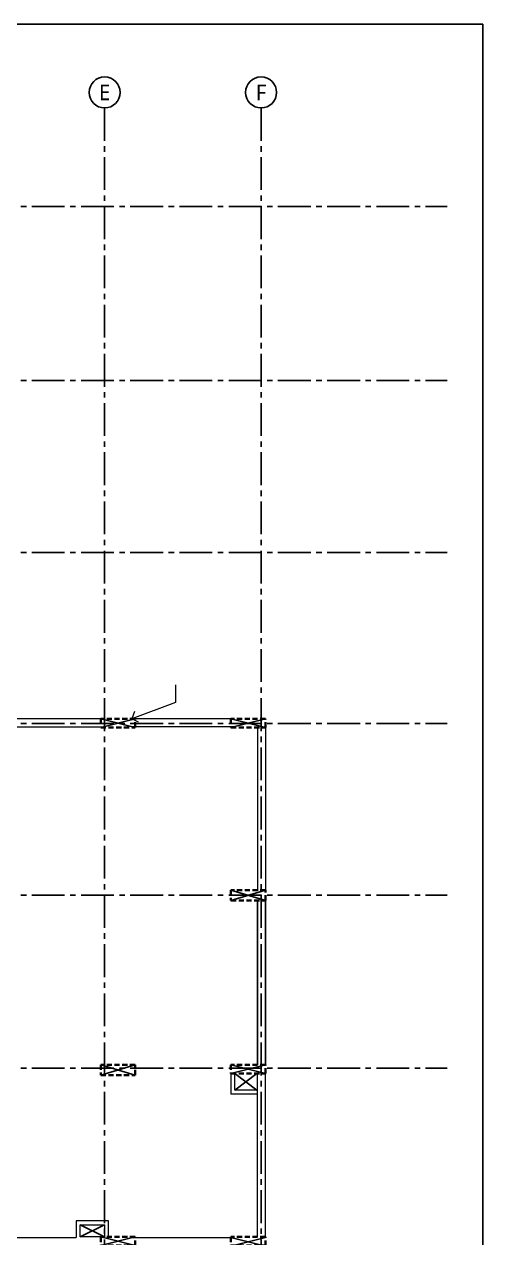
# Model space of a CAD drawing. Header units: millimetres. Extents: x -2409243 to -2334937, y -643723 to -441957.
# Drawn here: x -2348242 to -2334937, y -623214 to -587972 of the extents above; entities that cross this region are included whole.
import ezdxf
from ezdxf.enums import TextEntityAlignment as Align

# ---------------------------------------------------------------- set-up
doc = ezdxf.new("R2010")
doc.units = ezdxf.units.MM
doc.header["$MEASUREMENT"] = 0
doc.linetypes.add('CENTER2', pattern=[28.574999999999996, 19.05, -3.174999999999999, 3.174999999999999, -3.174999999999999])
doc.linetypes.add('DASHED', pattern=[0.75, 0.5, -0.25])
for name, color, linetype in [('A-Anno-Grid Lines', 154, 'Continuous'), ('A-Detail Lines 10', 8, 'Continuous'), ('A-Steps', 3, 'Continuous'), ('A-Wall Patt', 8, 'Continuous'), ('Anno_Labels', 7, 'Continuous')]:
    doc.layers.add(name, color=color, linetype=linetype)
for name, color, linetype, lineweight in [('A-Detail Lines', 8, 'Continuous', 25), ('A-Ele Finish Layers', 6, 'Continuous', 18), ('A-Wall Ele', 3, 'Continuous', 20), ('S-Concrete', 40, 'Continuous', 30)]:
    doc.layers.add(name, color=color, linetype=linetype, lineweight=lineweight)
doc.styles.get("Standard").update_dxf_attribs({"font": 'trebuc.ttf'})

# ---------------------------------------------------------------- blocks, each defined once
blk = doc.blocks.new('Grid Head')
blk.add_circle((0, 0), 3)
at = {"layer": 'Anno_Labels'}
blk.add_attdef('GRID_NAME', text='', height=3, dxfattribs=at).set_placement((0, 0), align=Align.MIDDLE_CENTER)
blk = doc.blocks.new('Grid Residences')
at = {"layer": 'A-Anno-Grid Lines', "linetype": 'CENTER2', "ltscale": 50}
for p, q in [((-15071.56114828156, 2922.978533881949), (-15071.56114828156, -27704.42249789042)), ((-10046.56114828167, 2922.978533881833), (-10046.56114828161, -27704.42249789054)), ((-5056.561148281617, 2922.978533881949), (-5056.561148281617, -27704.42249789042)), ((-96.56114828150021, 2922.978533881833), (-96.56114828150021, -27704.42249789054)), ((4903.4388517185, 2922.978533881833), (4903.4388517185, -27704.42249789042)), ((9953.438851718443, 2922.978533881717), (9953.438851718443, -27704.42249789066)), ((12818.17248725664, -17764.25730331114), (-37818.04011461901, -17764.25730331149)), ((12818.17248725664, -22304.25730331126), (-37818.04011461901, -22304.25730331161))]:
    blk.add_line(p, q, dxfattribs=at)
ref = blk.add_blockref('Grid Head', (13268.17248725664, -17764.25730331114), dxfattribs=dict(xscale=150, yscale=150, zscale=150, rotation=270))
ref.add_attrib('GRID_NAME', 'E', dxfattribs={"height": 450, "rotation": 270}).set_placement((13268.17248725664, -17764.25730331114), align=Align.MIDDLE_CENTER)
ref = blk.add_blockref('Grid Head', (13268.17248725664, -22304.25730331126), dxfattribs=dict(xscale=150, yscale=150, zscale=150, rotation=270))
ref.add_attrib('GRID_NAME', 'F', dxfattribs={"height": 450, "rotation": 270}).set_placement((13268.17248725664, -22304.25730331126), align=Align.MIDDLE_CENTER)
blk = doc.blocks.new('s5')
at = {"layer": 'A-Detail Lines'}
for p, q in [((-39900, 54611.55107206257), (-39550, 55321.55107206268)), ((-39900, 55321.55107206257), (-39550, 54611.55107206268))]:
    blk.add_line(p, q, dxfattribs=at)
blk = doc.blocks.new('s6')
at = {"layer": 'A-Detail Lines'}
for p, q in [((-35585.00000000007, 50831.5510720635), (-35100.00000000007, 50196.55107206282)), ((-35585.00000000007, 50196.55107206282), (-35100.00000000007, 50831.55107206374))]:
    blk.add_line(p, q, dxfattribs=at)
blk = doc.blocks.new('Res Col Terrace')
at = {"layer": 'A-Detail Lines 10'}
for points in [[(-783029.0211161417, 153515.7215128544), (-782029.0211161426, 153265.7215128544)], [(-782029.0211161426, 153515.7215128544), (-783029.0211161426, 153265.7215128544)], [(-779249.0211161419, 153515.7215128546), (-778249.0211161429, 153265.7215128545)], [(-778249.0211161429, 153515.7215128546), (-779249.0211161426, 153265.7215128545)], [(-779249.0211161419, 148540.7215128544), (-778249.0211161438, 148240.7215128539)], [(-778249.0211161429, 148540.7215128544), (-779249.0211161439, 148240.7215128539)], [(-783029.0211161417, 143465.7215128544), (-782029.0211161426, 143165.7215128544)], [(-782029.0211161426, 143465.7215128544), (-783029.0211161426, 143165.7215128544)], [(-779249.0211161406, 143465.7215128544), (-778249.0211161419, 143215.7215128544)], [(-778249.0211161419, 143465.7215128544), (-779249.0211161419, 143215.7215128544)], [(-783029.0211161409, 138465.7215128542), (-782029.021116142, 138215.7215128542)], [(-782029.021116142, 138465.7215128542), (-783029.021116142, 138215.7215128542)], [(-779249.0211161419, 138445.7215128542), (-778249.0211161429, 138195.7215128542)], [(-778249.0211161429, 138445.7215128542), (-779249.0211161426, 138195.7215128542)]]:
    blk.add_lwpolyline(points, dxfattribs=at)
at = {"layer": 'S-Concrete', "linetype": 'DASHED', "lineweight": 35, "ltscale": 300}
for points in [[(-782029.0211161416, 153265.7215128544), (-782029.0211161416, 153515.7215128544), (-783029.0211161417, 153515.7215128544), (-783029.0211161417, 153265.7215128544)], [(-778249.0211161419, 153265.7215128544), (-778249.0211161419, 153515.7215128546), (-779249.0211161419, 153515.7215128546), (-779249.0211161419, 153265.7215128544)], [(-778249.0211161419, 148540.7215128544), (-779249.0211161419, 148540.7215128544), (-779249.0211161419, 148240.7215128544), (-778249.0211161419, 148240.7215128544)], [(-783029.0211161417, 143165.7215128544), (-782029.0211161419, 143165.7215128544), (-782029.0211161419, 143465.7215128544), (-783029.0211161417, 143465.7215128544)], [(-779249.0211161419, 143215.7215128544), (-778249.0211161419, 143215.7215128544), (-778249.0211161419, 143465.7215128544), (-779249.0211161419, 143465.7215128544)], [(-783029.0211161417, 138215.7215128544), (-782029.0211161416, 138215.7215128544), (-782029.0211161419, 138465.7215128544), (-783029.0211161417, 138465.7215128544)], [(-779249.0211161419, 138215.7215128544), (-778249.0211161419, 138215.7215128545), (-778249.0211161419, 138465.7215128544), (-779249.0211161419, 138465.7215128544)]]:
    blk.add_lwpolyline(points, close=True, dxfattribs=at)
blk = doc.blocks.new('arroioww')
at = {"layer": 'A-Ele Finish Layers'}
for points in [[(-822776.493755498, 146714.7884228326), (-822776.493755498, 146206.6614223636), (-824047.2976589758, 145731.4159705971)], [(-823964.6319654934, 145939.1574597731), (-824047.2976589758, 145731.4159705971)], [(-823848.6026251967, 145628.8955982048), (-824047.2976589758, 145731.4159705971)]]:
    blk.add_lwpolyline(points, dxfattribs=at)

msp = doc.modelspace()

# ---------------------------------------------------------------- linework, layer by layer
at = {"layer": 'A-Steps'}
for p, q in [((-2341474.893009833, -618191.3445672226), (-2341474.893009833, -613391.3445672217)), ((-2341244.893009833, -618191.3445672226), (-2341244.893009833, -613391.3445672217))]:
    msp.add_line(p, q, dxfattribs=at)
at = {"layer": 'A-Wall Ele'}
for p, q in [((-2346024.893009833, -608141.3445672226), (-2349874.893009833, -608141.3445672226)), ((-2342144.893009833, -608141.3445672226), (-2345124.893009833, -608141.3445672226)), ((-2349644.893009833, -608371.3445672226), (-2346024.893009833, -608371.3445672226)), ((-2342144.893009833, -608371.3445672226), (-2345124.893009833, -608371.3445672226)), ((-2342244.893009834, -618441.3445672217), (-2342244.893009834, -619041.3445672226)), ((-2342129.893009834, -618926.3445672226), (-2342129.893009834, -618441.3445672217)), ((-2341474.893009833, -623191.3445672226), (-2341474.893009833, -618441.3445672217)), ((-2341244.893009833, -623191.3445672226), (-2341244.893009833, -618441.3445672217)), ((-2341474.893009833, -619041.3445672226), (-2342244.893009834, -619041.3445672226)), ((-2341474.893009833, -618926.3445672226), (-2342129.893009834, -618926.3445672226)), ((-2345794.893009833, -622726.3445672226), (-2346734.893009833, -622726.3445672226)), ((-2346734.893009833, -622726.3445672226), (-2346734.893009833, -623211.3445672226)), ((-2345794.893009833, -623191.3445672226), (-2345794.893009833, -622726.3445672226)), ((-2346619.893009833, -623191.3445672226), (-2346619.893009833, -622841.3445672226)), ((-2346619.893009833, -622841.3445672226), (-2345909.893009833, -622841.3445672226)), ((-2345909.893009833, -622841.3445672226), (-2345909.893009833, -623191.3445672226)), ((-2349644.893009833, -623211.3445672226), (-2346734.893009833, -623211.3445672226)), ((-2346024.893009833, -623191.3445672226), (-2346619.893009833, -623191.3445672226)), ((-2345124.893009833, -623211.3445672226), (-2342144.893009833, -623211.3445672226))]:
    msp.add_line(p, q, dxfattribs=at)
for points in [[(-2341474.893009833, -608391.3445672226), (-2341474.893009833, -613141.3445672226)], [(-2341244.893009833, -608391.3445672226), (-2341244.893009833, -613141.3445672226)]]:
    msp.add_lwpolyline(points, dxfattribs=at)
at = {"layer": 'A-Wall Patt'}
msp.add_lwpolyline([(-2409243.48775483, -587971.6004050287), (-2334936.93466916, -587971.6004050287), (-2334936.93466916, -643722.8717177372), (-2409243.48775483, -643722.8717177372)], close=True, dxfattribs=at)
msp.add_lwpolyline([(-2409243.48775483, -587971.6004050287), (-2334936.93466916, -587971.6004050287), (-2334936.93466916, -643722.8717177372), (-2409243.48775483, -643722.8717177372)], close=True, dxfattribs=at)

# ---------------------------------------------------------------- block references
at = {"layer": 'A-Anno-Grid Lines', "rotation": 90}
msp.add_blockref('Grid Residences', (-2363674.150313144, -603219.7834189405), dxfattribs=at)
at = {"layer": 'A-Detail Lines', "rotation": 90}
for name, p in [('s6', (-2291298.34193777, -583341.3445672217)), ('s5', (-2291298.34193777, -583291.3445672226))]:
    msp.add_blockref(name, p, dxfattribs=at)
at = {"layer": 'A-Ele Finish Layers'}
msp.add_blockref('arroioww', (-1521077.595350857, -753872.7605378196), dxfattribs=at)
at = {"layer": 'S-Concrete'}
msp.add_blockref('Res Col Terrace', (-1562995.871893692, -761657.0660800767), dxfattribs=at)

doc.saveas('drawing.dxf')
